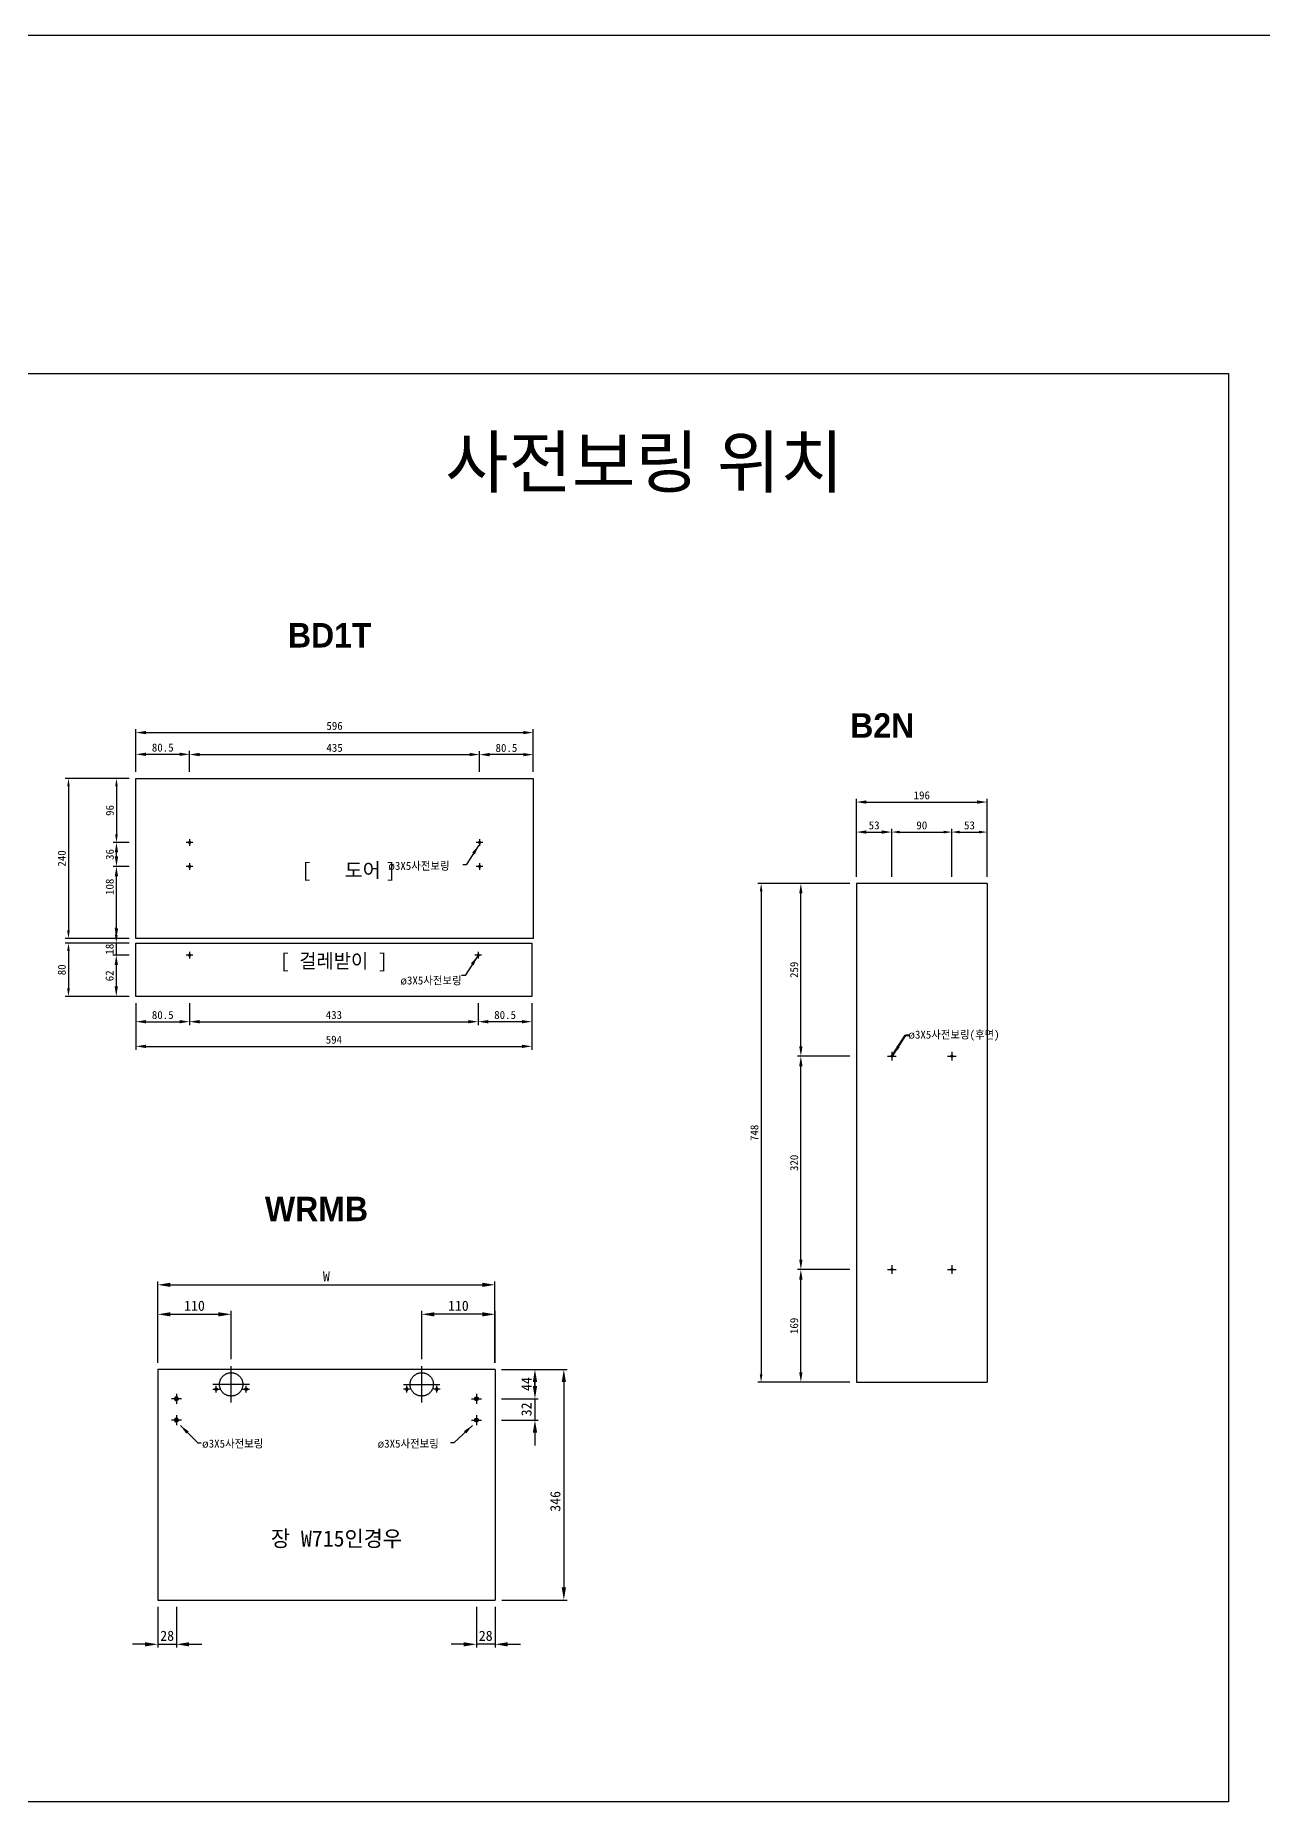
# Model space of a CAD drawing. Header units: millimetres. Extents: x -44117 to 256353, y -2095463 to 65325.
# Drawn here: x 116812 to 118653, y -707986 to -705337 of the extents above; entities that cross this region are included whole.
import ezdxf

# ---------------------------------------------------------------- set-up
doc = ezdxf.new("R2010")
doc.units = ezdxf.units.MM
doc.header["$LTSCALE"] = 10
doc.linetypes.add('CENTER', pattern=[50.8, 31.75, -6.35, 6.35, -6.35])
doc.linetypes.add('HIDDEN', pattern=[9.525, 6.35, -3.175])
doc.layers.add('1', color=2, linetype='Continuous', lineweight=40)
for name, color, linetype in [('CENTER', 4, 'CENTER'), ('DIM', 4, 'Continuous'), ('HIDDEN', 3, 'HIDDEN'), ('TEXT', 3, 'Continuous')]:
    doc.layers.add(name, color=color, linetype=linetype)
doc.dimstyles.new('HS', dxfattribs={"dimscale": 5, "dimtxt": 2.4, "dimasz": 3, "dimexe": 1, "dimexo": 2, "dimgap": 0, "dimtad": 0, "dimdec": 4, "dimzin": 9, "dimdsep": 46, "dimtxsty": 'Standard', "dimcen": 0, "dimclrd": 4, "dimclre": 4, "dimclrt": 3, "dimadec": 0, "dimazin": 0, "dimtfac": 0.083333, "dimtdec": 4, "dimtmove": 0, "dimatfit": 3, "dimfxl": 0, "dimtvp": 0.833333, "dimtolj": 1, "dimarcsym": 0})
doc.dimstyles.get("Standard").update_dxf_attribs({"dimtxt": 0.18, "dimasz": 0.18, "dimexe": 0.18, "dimexo": 0.0625, "dimgap": 0.09, "dimtad": 0, "dimtih": 1, "dimtoh": 1, "dimdec": 4, "dimzin": 0, "dimdsep": 46, "dimtxsty": 'Standard', "dimcen": 0.09, "dimadec": 0, "dimazin": 0, "dimtfac": 1, "dimtdec": 4, "dimtofl": 0, "dimtmove": 0, "dimatfit": 3, "dimfxl": 0, "dimtolj": 1, "dimtzin": 0, "dimarcsym": 0})
doc.dimstyles.new('STANDARD$0', dxfattribs={"dimscale": 0, "dimtxt": 1, "dimasz": 0, "dimexe": 10, "dimexo": 10, "dimgap": 2, "dimtad": 1, "dimtih": 1, "dimtoh": 1, "dimdec": 0, "dimzin": 0, "dimdsep": 46, "dimtxsty": 'Standard', "dimcen": 0.09, "dimclrd": 255, "dimclre": 255, "dimclrt": 255, "dimadec": 0, "dimazin": 0, "dimtfac": 1, "dimtdec": 4, "dimtofl": 0, "dimtmove": 0, "dimatfit": 3, "dimfxl": 0, "dimtolj": 1, "dimtzin": 0, "dimarcsym": 0})
doc.dimstyles.new('지시', dxfattribs={"dimscale": 10, "dimtxt": 1.2, "dimasz": 1.2, "dimexe": 0.5, "dimexo": 1, "dimgap": 0, "dimtad": 0, "dimdec": 4, "dimzin": 9, "dimdsep": 46, "dimtxsty": 'Standard', "dimcen": 1, "dimclrd": 4, "dimclre": 4, "dimclrt": 3, "dimadec": 0, "dimazin": 0, "dimtfac": 0.083333, "dimtdec": 4, "dimtix": 1, "dimtmove": 0, "dimatfit": 3, "dimfxl": 0, "dimtvp": 0.833333, "dimtolj": 1, "dimarcsym": 0})

# ---------------------------------------------------------------- blocks, each defined once
blk = doc.blocks.new('B2')
blk.add_circle((0, 0), 1.5)
at = {"layer": 'CENTER'}
for p, q in [((0, 5), (0, -5)), ((-5, 0), (5, 0))]:
    blk.add_line(p, q, dxfattribs=at)
blk = doc.blocks.new('*D4821')
at = {"layer": 'Defpoints', "color": 0}
for p in [(116963.1, -706716.7), (116933.7, -706778.7), (116963.1, -706778.7)]:
    blk.add_point(p, dxfattribs=at)
at = {"layer": 'DIM', "color": 4, "lineweight": -2}
for p, q in [((116953.1, -706716.7), (116928.7, -706716.7)), ((116933.7, -706731.7), (116933.7, -706763.7)), ((116953.1, -706778.7), (116928.7, -706778.7))]:
    blk.add_line(p, q, dxfattribs=at)
at = {"layer": 'DIM', "color": 4}
for points in [[(116936.2, -706731.7), (116931.2, -706731.7), (116933.7, -706716.7)], [(116931.2, -706763.7), (116936.2, -706763.7), (116933.7, -706778.7)]]:
    blk.add_solid(points, dxfattribs=at)
at = {"layer": 'DIM', "color": 3, "insert": (116923.7, -706747.7), "char_height": 12, "attachment_point": 5, "rotation": 90}
blk.add_mtext('\\A1;62', dxfattribs=at)
blk = doc.blocks.new('*D4822')
at = {"layer": 'Defpoints', "color": 0}
for p in [(117476.6, -706778.7), (117557.1, -706778.7), (117476.6, -706816.5)]:
    blk.add_point(p, dxfattribs=at)
at = {"layer": 'DIM', "color": 4, "lineweight": -2}
for p, q in [((117476.6, -706788.7), (117476.6, -706821.5)), ((117557.1, -706788.7), (117557.1, -706821.5)), ((117542.1, -706816.5), (117491.6, -706816.5))]:
    blk.add_line(p, q, dxfattribs=at)
at = {"layer": 'DIM', "color": 4}
for points in [[(117491.6, -706814), (117491.6, -706819), (117476.6, -706816.5)], [(117542.1, -706819), (117542.1, -706814), (117557.1, -706816.5)]]:
    blk.add_solid(points, dxfattribs=at)
at = {"layer": 'DIM', "color": 3, "insert": (117516.9, -706806.5), "char_height": 12, "attachment_point": 5}
blk.add_mtext('\\A1;80.5', dxfattribs=at)
blk = doc.blocks.new('*D4823')
at = {"layer": 'Defpoints', "color": 0}
for p in [(116963.1, -706778.7), (117043.6, -706778.7), (117043.6, -706816.5)]:
    blk.add_point(p, dxfattribs=at)
at = {"layer": 'DIM', "color": 4, "lineweight": -2}
for p, q in [((116963.1, -706788.7), (116963.1, -706821.5)), ((117043.6, -706788.7), (117043.6, -706821.5)), ((116978.1, -706816.5), (117028.6, -706816.5))]:
    blk.add_line(p, q, dxfattribs=at)
at = {"layer": 'DIM', "color": 4}
for points in [[(116978.1, -706814), (116978.1, -706819), (116963.1, -706816.5)], [(117028.6, -706819), (117028.6, -706814), (117043.6, -706816.5)]]:
    blk.add_solid(points, dxfattribs=at)
at = {"layer": 'DIM', "color": 3, "insert": (117003.4, -706806.5), "char_height": 12, "attachment_point": 5}
blk.add_mtext('\\A1;80.5', dxfattribs=at)
blk = doc.blocks.new('*D4824')
at = {"layer": 'Defpoints', "color": 0}
for p in [(117043.6, -706778.7), (117476.6, -706778.7), (117476.6, -706816.5)]:
    blk.add_point(p, dxfattribs=at)
at = {"layer": 'DIM', "color": 4, "lineweight": -2}
for p, q in [((117043.6, -706788.7), (117043.6, -706821.5)), ((117476.6, -706788.7), (117476.6, -706821.5)), ((117058.6, -706816.5), (117461.6, -706816.5))]:
    blk.add_line(p, q, dxfattribs=at)
at = {"layer": 'DIM', "color": 4}
for points in [[(117058.6, -706814), (117058.6, -706819), (117043.6, -706816.5)], [(117461.6, -706819), (117461.6, -706814), (117476.6, -706816.5)]]:
    blk.add_solid(points, dxfattribs=at)
at = {"layer": 'DIM', "color": 3, "insert": (117260.1, -706806.5), "char_height": 12, "attachment_point": 5}
blk.add_mtext('\\A1;433', dxfattribs=at)
blk = doc.blocks.new('*D4825')
at = {"layer": 'Defpoints', "color": 0}
for p in [(116933.9, -706583.7), (116963.1, -706583.7), (116963.1, -706691.7)]:
    blk.add_point(p, dxfattribs=at)
at = {"layer": 'DIM', "color": 4, "lineweight": -2}
for p, q in [((116953.1, -706583.7), (116928.9, -706583.7)), ((116933.9, -706676.7), (116933.9, -706598.7)), ((116953.1, -706691.7), (116928.9, -706691.7))]:
    blk.add_line(p, q, dxfattribs=at)
at = {"layer": 'DIM', "color": 4}
for points in [[(116936.4, -706598.7), (116931.4, -706598.7), (116933.9, -706583.7)], [(116931.4, -706676.7), (116936.4, -706676.7), (116933.9, -706691.7)]]:
    blk.add_solid(points, dxfattribs=at)
at = {"layer": 'DIM', "color": 3, "insert": (116923.9, -706614.2), "char_height": 12, "attachment_point": 5, "rotation": 90}
blk.add_mtext('\\A1;108', dxfattribs=at)
blk = doc.blocks.new('*D4826')
at = {"layer": 'Defpoints', "color": 0}
for p in [(116963.1, -706778.7), (117557.1, -706778.7), (117557.1, -706853.5)]:
    blk.add_point(p, dxfattribs=at)
at = {"layer": 'DIM', "color": 4, "lineweight": -2}
for p, q in [((116963.1, -706788.7), (116963.1, -706858.5)), ((117557.1, -706788.7), (117557.1, -706858.5)), ((116978.1, -706853.5), (117542.1, -706853.5))]:
    blk.add_line(p, q, dxfattribs=at)
at = {"layer": 'DIM', "color": 4}
for points in [[(116978.1, -706851), (116978.1, -706856), (116963.1, -706853.5)], [(117542.1, -706856), (117542.1, -706851), (117557.1, -706853.5)]]:
    blk.add_solid(points, dxfattribs=at)
at = {"layer": 'DIM', "color": 3, "insert": (117260.1, -706843.5), "char_height": 12, "attachment_point": 5}
blk.add_mtext('\\A1;594', dxfattribs=at)
blk = doc.blocks.new('*D4827')
at = {"layer": 'Defpoints', "color": 0}
for p in [(117043.6, -706415.5), (116963.1, -706451.7), (117043.6, -706451.7)]:
    blk.add_point(p, dxfattribs=at)
at = {"layer": 'DIM', "color": 4, "lineweight": -2}
for p, q in [((116963.1, -706441.7), (116963.1, -706410.5)), ((116978.1, -706415.5), (117028.6, -706415.5)), ((117043.6, -706441.7), (117043.6, -706410.5))]:
    blk.add_line(p, q, dxfattribs=at)
at = {"layer": 'DIM', "color": 4}
for points in [[(116978.1, -706413), (116978.1, -706418), (116963.1, -706415.5)], [(117028.6, -706418), (117028.6, -706413), (117043.6, -706415.5)]]:
    blk.add_solid(points, dxfattribs=at)
at = {"layer": 'DIM', "color": 3, "insert": (117003.4, -706405.5), "char_height": 12, "attachment_point": 5}
blk.add_mtext('\\A1;80.5', dxfattribs=at)
blk = doc.blocks.new('*D4828')
at = {"layer": 'Defpoints', "color": 0}
for p in [(117478.6, -706416), (117478.6, -706451.7), (117559.1, -706451.7)]:
    blk.add_point(p, dxfattribs=at)
at = {"layer": 'DIM', "color": 4, "lineweight": -2}
for p, q in [((117478.6, -706441.7), (117478.6, -706411)), ((117544.1, -706416), (117493.6, -706416)), ((117559.1, -706441.7), (117559.1, -706411))]:
    blk.add_line(p, q, dxfattribs=at)
at = {"layer": 'DIM', "color": 4}
for points in [[(117493.6, -706413.5), (117493.6, -706418.5), (117478.6, -706416)], [(117544.1, -706418.5), (117544.1, -706413.5), (117559.1, -706416)]]:
    blk.add_solid(points, dxfattribs=at)
at = {"layer": 'DIM', "color": 3, "insert": (117518.9, -706406), "char_height": 12, "attachment_point": 5}
blk.add_mtext('\\A1;80.5', dxfattribs=at)
blk = doc.blocks.new('*D4829')
at = {"layer": 'Defpoints', "color": 0}
for p in [(117478.6, -706415.8), (117043.6, -706451.7), (117478.6, -706451.7)]:
    blk.add_point(p, dxfattribs=at)
at = {"layer": 'DIM', "color": 4, "lineweight": -2}
for p, q in [((117043.6, -706441.7), (117043.6, -706410.8)), ((117058.6, -706415.8), (117463.6, -706415.8)), ((117478.6, -706441.7), (117478.6, -706410.8))]:
    blk.add_line(p, q, dxfattribs=at)
at = {"layer": 'DIM', "color": 4}
for points in [[(117058.6, -706413.3), (117058.6, -706418.3), (117043.6, -706415.8)], [(117463.6, -706418.3), (117463.6, -706413.3), (117478.6, -706415.8)]]:
    blk.add_solid(points, dxfattribs=at)
at = {"layer": 'DIM', "color": 3, "insert": (117261.1, -706405.8), "char_height": 12, "attachment_point": 5}
blk.add_mtext('\\A1;435', dxfattribs=at)
blk = doc.blocks.new('*D4830')
at = {"layer": 'Defpoints', "color": 0}
for p in [(117559.1, -706382.9), (116963.1, -706451.7), (117559.1, -706451.7)]:
    blk.add_point(p, dxfattribs=at)
at = {"layer": 'DIM', "color": 4, "lineweight": -2}
for p, q in [((116963.1, -706441.7), (116963.1, -706377.9)), ((116978.1, -706382.9), (117544.1, -706382.9)), ((117559.1, -706441.7), (117559.1, -706377.9))]:
    blk.add_line(p, q, dxfattribs=at)
at = {"layer": 'DIM', "color": 4}
for points in [[(116978.1, -706380.4), (116978.1, -706385.4), (116963.1, -706382.9)], [(117544.1, -706385.4), (117544.1, -706380.4), (117559.1, -706382.9)]]:
    blk.add_solid(points, dxfattribs=at)
at = {"layer": 'DIM', "color": 3, "insert": (117261.1, -706372.9), "char_height": 12, "attachment_point": 5}
blk.add_mtext('\\A1;596', dxfattribs=at)
blk = doc.blocks.new('*D4831')
at = {"layer": 'Defpoints', "color": 0}
for p in [(116934, -706547.7), (116963.1, -706547.7), (116963.1, -706583.7)]:
    blk.add_point(p, dxfattribs=at)
at = {"layer": 'DIM', "color": 4, "lineweight": -2}
for p, q in [((116953.1, -706547.7), (116929, -706547.7)), ((116934, -706568.7), (116934, -706562.7)), ((116953.1, -706583.7), (116929, -706583.7))]:
    blk.add_line(p, q, dxfattribs=at)
at = {"layer": 'DIM', "color": 4}
for points in [[(116936.5, -706562.7), (116931.5, -706562.7), (116934, -706547.7)], [(116931.5, -706568.7), (116936.5, -706568.7), (116934, -706583.7)]]:
    blk.add_solid(points, dxfattribs=at)
at = {"layer": 'DIM', "color": 3, "insert": (116924, -706565.7), "char_height": 12, "attachment_point": 5, "rotation": 90}
blk.add_mtext('\\A1;36', dxfattribs=at)
blk = doc.blocks.new('*D4832')
at = {"layer": 'Defpoints', "color": 0}
for p in [(116963.1, -706451.7), (116934, -706547.7), (116963.1, -706547.7)]:
    blk.add_point(p, dxfattribs=at)
at = {"layer": 'DIM', "color": 4, "lineweight": -2}
for p, q in [((116953.1, -706451.7), (116929, -706451.7)), ((116934, -706463.7), (116934, -706535.7)), ((116953.1, -706547.7), (116929, -706547.7))]:
    blk.add_line(p, q, dxfattribs=at)
at = {"layer": 'DIM', "color": 4}
for points in [[(116936, -706463.7), (116932, -706463.7), (116934, -706451.7)], [(116932, -706535.7), (116936, -706535.7), (116934, -706547.7)]]:
    blk.add_solid(points, dxfattribs=at)
at = {"layer": 'DIM', "color": 3, "insert": (116924, -706499.7), "char_height": 12, "attachment_point": 5, "rotation": 90}
blk.add_mtext('\\A1;96', dxfattribs=at)
blk = doc.blocks.new('*D4833')
at = {"layer": 'Defpoints', "color": 0}
for p in [(116963.1, -706451.7), (116862, -706691.7), (116963.1, -706691.7)]:
    blk.add_point(p, dxfattribs=at)
at = {"layer": 'DIM', "color": 4, "lineweight": -2}
for p, q in [((116953.1, -706451.7), (116857, -706451.7)), ((116862, -706463.7), (116862, -706679.7)), ((116953.1, -706691.7), (116857, -706691.7))]:
    blk.add_line(p, q, dxfattribs=at)
at = {"layer": 'DIM', "color": 4}
for points in [[(116864, -706463.7), (116860, -706463.7), (116862, -706451.7)], [(116860, -706679.7), (116864, -706679.7), (116862, -706691.7)]]:
    blk.add_solid(points, dxfattribs=at)
at = {"layer": 'DIM', "color": 3, "insert": (116852, -706571.7), "char_height": 12, "attachment_point": 5, "rotation": 90}
blk.add_mtext('\\A1;240', dxfattribs=at)
blk = doc.blocks.new('*D4834')
at = {"layer": 'Defpoints', "color": 0}
for p in [(116963.1, -706698.7), (116862, -706778.7), (116963.1, -706778.7)]:
    blk.add_point(p, dxfattribs=at)
at = {"layer": 'DIM', "color": 4, "lineweight": -2}
for p, q in [((116953.1, -706698.7), (116857, -706698.7)), ((116862, -706710.7), (116862, -706766.7)), ((116953.1, -706778.7), (116857, -706778.7))]:
    blk.add_line(p, q, dxfattribs=at)
at = {"layer": 'DIM', "color": 4}
for points in [[(116864, -706710.7), (116860, -706710.7), (116862, -706698.7)], [(116860, -706766.7), (116864, -706766.7), (116862, -706778.7)]]:
    blk.add_solid(points, dxfattribs=at)
at = {"layer": 'DIM', "color": 3, "insert": (116852, -706738.7), "char_height": 12, "attachment_point": 5, "rotation": 90}
blk.add_mtext('\\A1;80', dxfattribs=at)
blk = doc.blocks.new('*D4835')
at = {"color": 4, "lineweight": -2}
for p, q in [((116933.7, -706686.7), (116933.7, -706674.7)), ((116953.1, -706698.7), (116928.7, -706698.7)), ((116933.7, -706698.7), (116933.7, -706716.7)), ((116953.1, -706716.7), (116928.7, -706716.7)), ((116933.7, -706728.7), (116933.7, -706740.7))]:
    blk.add_line(p, q, dxfattribs=at)
at = {"color": 4}
for points in [[(116931.7, -706686.7), (116935.7, -706686.7), (116933.7, -706698.7)], [(116935.7, -706728.7), (116931.7, -706728.7), (116933.7, -706716.7)]]:
    blk.add_solid(points, dxfattribs=at)
at = {"layer": 'Defpoints', "color": 0}
for p in [(116963.1, -706698.7), (116933.7, -706716.7), (116963.1, -706716.7)]:
    blk.add_point(p, dxfattribs=at)
at = {"color": 3, "insert": (116923.7, -706707.7), "char_height": 12, "attachment_point": 5, "rotation": 90}
blk.add_mtext('\\A1;18', dxfattribs=at)
blk = doc.blocks.new('*D4837')
at = {"color": 4, "lineweight": -2}
for p, q in [((118033.9, -707188.2), (117955.5, -707188.2)), ((117960.5, -707342.2), (117960.5, -707203.2)), ((118033.9, -707357.2), (117955.5, -707357.2))]:
    blk.add_line(p, q, dxfattribs=at)
at = {"color": 4}
for points in [[(117963, -707203.2), (117958, -707203.2), (117960.5, -707188.2)], [(117958, -707342.2), (117963, -707342.2), (117960.5, -707357.2)]]:
    blk.add_solid(points, dxfattribs=at)
at = {"layer": 'Defpoints', "color": 0}
for p in [(117960.5, -707188.2), (118043.9, -707188.2), (118043.9, -707357.2)]:
    blk.add_point(p, dxfattribs=at)
at = {"color": 3, "insert": (117950.5, -707272.7), "char_height": 12, "attachment_point": 5, "rotation": 90}
blk.add_mtext('\\A1;169', dxfattribs=at)
blk = doc.blocks.new('*D4838')
at = {"color": 4, "lineweight": -2}
for p, q in [((118033.9, -706868.2), (117955.5, -706868.2)), ((117960.5, -707173.2), (117960.5, -706883.2)), ((118033.9, -707188.2), (117955.5, -707188.2))]:
    blk.add_line(p, q, dxfattribs=at)
at = {"color": 4}
for points in [[(117963, -706883.2), (117958, -706883.2), (117960.5, -706868.2)], [(117958, -707173.2), (117963, -707173.2), (117960.5, -707188.2)]]:
    blk.add_solid(points, dxfattribs=at)
at = {"layer": 'Defpoints', "color": 0}
for p in [(117960.5, -706868.2), (118043.9, -706868.2), (118043.9, -707188.2)]:
    blk.add_point(p, dxfattribs=at)
at = {"color": 3, "insert": (117950.5, -707028.2), "char_height": 12, "attachment_point": 5, "rotation": 90}
blk.add_mtext('\\A1;320', dxfattribs=at)
blk = doc.blocks.new('*D4839')
at = {"color": 4, "lineweight": -2}
for p, q in [((118043.9, -706599.2), (118043.9, -706482.1)), ((118058.9, -706487.1), (118224.9, -706487.1)), ((118239.9, -706599.2), (118239.9, -706482.1))]:
    blk.add_line(p, q, dxfattribs=at)
at = {"color": 4}
for points in [[(118058.9, -706484.6), (118058.9, -706489.6), (118043.9, -706487.1)], [(118224.9, -706489.6), (118224.9, -706484.6), (118239.9, -706487.1)]]:
    blk.add_solid(points, dxfattribs=at)
at = {"layer": 'Defpoints', "color": 0}
for p in [(118239.9, -706487.1), (118043.9, -706609.2), (118239.9, -706609.2)]:
    blk.add_point(p, dxfattribs=at)
at = {"color": 3, "insert": (118141.9, -706477.1), "char_height": 12, "attachment_point": 5}
blk.add_mtext('\\A1;196', dxfattribs=at)
blk = doc.blocks.new('*D4840')
at = {"color": 4, "lineweight": -2}
for p, q in [((118033.9, -706609.2), (117955.5, -706609.2)), ((117960.5, -706853.2), (117960.5, -706624.2)), ((118033.9, -706868.2), (117955.5, -706868.2))]:
    blk.add_line(p, q, dxfattribs=at)
at = {"color": 4}
for points in [[(117963, -706624.2), (117958, -706624.2), (117960.5, -706609.2)], [(117958, -706853.2), (117963, -706853.2), (117960.5, -706868.2)]]:
    blk.add_solid(points, dxfattribs=at)
at = {"layer": 'Defpoints', "color": 0}
for p in [(117960.5, -706609.2), (118043.9, -706609.2), (118043.9, -706868.2)]:
    blk.add_point(p, dxfattribs=at)
at = {"color": 3, "insert": (117950.5, -706738.7), "char_height": 12, "attachment_point": 5, "rotation": 90}
blk.add_mtext('\\A1;259', dxfattribs=at)
blk = doc.blocks.new('*D4841')
at = {"color": 4, "lineweight": -2}
for p, q in [((118033.9, -706609.2), (117895.9, -706609.2)), ((117900.9, -706621.2), (117900.9, -707345.2)), ((118033.9, -707357.2), (117895.9, -707357.2))]:
    blk.add_line(p, q, dxfattribs=at)
at = {"color": 4}
for points in [[(117902.9, -706621.2), (117898.9, -706621.2), (117900.9, -706609.2)], [(117898.9, -707345.2), (117902.9, -707345.2), (117900.9, -707357.2)]]:
    blk.add_solid(points, dxfattribs=at)
at = {"layer": 'Defpoints', "color": 0}
for p in [(118043.9, -706609.2), (117900.9, -707357.2), (118043.9, -707357.2)]:
    blk.add_point(p, dxfattribs=at)
at = {"color": 3, "insert": (117890.9, -706983.2), "char_height": 12, "attachment_point": 5, "rotation": 90}
blk.add_mtext('\\A1;748', dxfattribs=at)
blk = doc.blocks.new('*D4842')
at = {"color": 4, "lineweight": -2}
for p, q in [((118043.9, -706599.2), (118043.9, -706527.1)), ((118096.9, -706599.2), (118096.9, -706527.1)), ((118058.9, -706532.1), (118081.9, -706532.1))]:
    blk.add_line(p, q, dxfattribs=at)
at = {"color": 4}
for points in [[(118058.9, -706529.6), (118058.9, -706534.6), (118043.9, -706532.1)], [(118081.9, -706534.6), (118081.9, -706529.6), (118096.9, -706532.1)]]:
    blk.add_solid(points, dxfattribs=at)
at = {"layer": 'Defpoints', "color": 0}
for p in [(118096.9, -706532.1), (118043.9, -706609.2), (118096.9, -706609.2)]:
    blk.add_point(p, dxfattribs=at)
at = {"color": 3, "insert": (118070.4, -706522.1), "char_height": 12, "attachment_point": 5}
blk.add_mtext('\\A1;53', dxfattribs=at)
blk = doc.blocks.new('*D4843')
at = {"color": 4, "lineweight": -2}
for p, q in [((118096.9, -706599.2), (118096.9, -706527.1)), ((118186.9, -706599.2), (118186.9, -706527.1)), ((118108.9, -706532.1), (118174.9, -706532.1))]:
    blk.add_line(p, q, dxfattribs=at)
at = {"color": 4}
for points in [[(118108.9, -706530.1), (118108.9, -706534.1), (118096.9, -706532.1)], [(118174.9, -706534.1), (118174.9, -706530.1), (118186.9, -706532.1)]]:
    blk.add_solid(points, dxfattribs=at)
at = {"layer": 'Defpoints', "color": 0}
for p in [(118186.9, -706532.1), (118096.9, -706609.2), (118186.9, -706609.2)]:
    blk.add_point(p, dxfattribs=at)
at = {"color": 3, "insert": (118141.9, -706522.1), "char_height": 12, "attachment_point": 5}
blk.add_mtext('\\A1;90', dxfattribs=at)
blk = doc.blocks.new('C-02')
blk.add_circle((0, 0), 1.5)
at = {"layer": 'CENTER'}
for p, q in [((0, 6.5), (0, -6.5)), ((-6.5, 0), (6.5, 0))]:
    blk.add_line(p, q, dxfattribs=at)
blk = doc.blocks.new('*D4844')
at = {"color": 4, "lineweight": -2}
for p, q in [((118186.9, -706599.2), (118186.9, -706527.1)), ((118239.9, -706599.2), (118239.9, -706527.1)), ((118198.9, -706532.1), (118227.9, -706532.1))]:
    blk.add_line(p, q, dxfattribs=at)
at = {"color": 4}
for points in [[(118198.9, -706530.1), (118198.9, -706534.1), (118186.9, -706532.1)], [(118227.9, -706534.1), (118227.9, -706530.1), (118239.9, -706532.1)]]:
    blk.add_solid(points, dxfattribs=at)
at = {"layer": 'Defpoints', "color": 0}
for p in [(118239.9, -706532.1), (118186.9, -706609.2), (118239.9, -706609.2)]:
    blk.add_point(p, dxfattribs=at)
at = {"color": 3, "insert": (118213.4, -706522.1), "char_height": 12, "attachment_point": 5}
blk.add_mtext('\\A1;53', dxfattribs=at)
blk = doc.blocks.new('C-2')
blk.add_circle((0, 0), 1.5)
at = {"layer": 'CENTER'}
for p, q in [((0, 5), (0, -5)), ((-5, 0), (5, 0))]:
    blk.add_line(p, q, dxfattribs=at)
blk = doc.blocks.new('*D4847')
at = {"color": 4, "lineweight": -2}
for p, q in [((117391.8, -707322.6), (117391.8, -707250.3)), ((117482.8, -707255.3), (117410.8, -707255.3)), ((117501.8, -707327.9), (117501.8, -707250.3))]:
    blk.add_line(p, q, dxfattribs=at)
at = {"color": 4}
for points in [[(117410.8, -707252.2), (117410.8, -707258.5), (117391.8, -707255.3)], [(117482.8, -707258.5), (117482.8, -707252.2), (117501.8, -707255.3)]]:
    blk.add_solid(points, dxfattribs=at)
at = {"layer": 'Defpoints', "color": 0}
for p in [(117391.8, -707255.3), (117391.8, -707332.6), (117501.8, -707337.9)]:
    blk.add_point(p, dxfattribs=at)
at = {"color": 3, "insert": (117446.8, -707242.6), "char_height": 15.25, "attachment_point": 5}
blk.add_mtext('\\A1;110', dxfattribs=at)
blk = doc.blocks.new('*D4848')
at = {"color": 4, "lineweight": -2}
for p, q in [((117511.8, -707337.9), (117610, -707337.9)), ((117605, -707356.9), (117605, -707664.9)), ((117511.8, -707683.9), (117610, -707683.9))]:
    blk.add_line(p, q, dxfattribs=at)
at = {"color": 4}
for points in [[(117608.2, -707356.9), (117601.8, -707356.9), (117605, -707337.9)], [(117601.8, -707664.9), (117608.2, -707664.9), (117605, -707683.9)]]:
    blk.add_solid(points, dxfattribs=at)
at = {"layer": 'Defpoints', "color": 0}
for p in [(117501.8, -707337.9), (117501.8, -707683.9), (117605, -707683.9)]:
    blk.add_point(p, dxfattribs=at)
at = {"color": 3, "insert": (117592.3, -707535.9), "char_height": 15.25, "attachment_point": 5, "rotation": 90}
blk.add_mtext('\\A1;346', dxfattribs=at)
blk = doc.blocks.new('*D4849')
at = {"color": 4, "lineweight": -2}
for p, q in [((117511.5, -707337.9), (117566.7, -707337.9)), ((117561.7, -707356.9), (117561.7, -707362.9)), ((117511.5, -707381.9), (117566.7, -707381.9))]:
    blk.add_line(p, q, dxfattribs=at)
at = {"color": 4}
for points in [[(117564.9, -707356.9), (117558.5, -707356.9), (117561.7, -707337.9)], [(117558.5, -707362.9), (117564.9, -707362.9), (117561.7, -707381.9)]]:
    blk.add_solid(points, dxfattribs=at)
at = {"layer": 'Defpoints', "color": 0}
for p in [(117501.5, -707337.9), (117501.5, -707381.9), (117561.7, -707381.9)]:
    blk.add_point(p, dxfattribs=at)
at = {"color": 3, "insert": (117549, -707359.9), "char_height": 15.25, "attachment_point": 5, "rotation": 90}
blk.add_mtext('\\A1;44', dxfattribs=at)
blk = doc.blocks.new('*D4850')
at = {"color": 4, "lineweight": -2}
for p, q in [((117561.7, -707362.9), (117561.7, -707343.9)), ((117511.5, -707381.9), (117566.7, -707381.9)), ((117561.7, -707381.9), (117561.7, -707413.9)), ((117511.5, -707413.9), (117566.7, -707413.9)), ((117561.7, -707432.9), (117561.7, -707451.9))]:
    blk.add_line(p, q, dxfattribs=at)
at = {"color": 4}
for points in [[(117558.5, -707362.9), (117564.9, -707362.9), (117561.7, -707381.9)], [(117564.9, -707432.9), (117558.5, -707432.9), (117561.7, -707413.9)]]:
    blk.add_solid(points, dxfattribs=at)
at = {"layer": 'Defpoints', "color": 0}
for p in [(117501.5, -707381.9), (117501.5, -707413.9), (117561.7, -707413.9)]:
    blk.add_point(p, dxfattribs=at)
at = {"color": 3, "insert": (117549, -707397.9), "char_height": 15.25, "attachment_point": 5, "rotation": 90}
blk.add_mtext('\\A1;32', dxfattribs=at)
blk = doc.blocks.new('F2')
blk.add_circle((0, 0), 2.5)
at = {"layer": 'CENTER'}
for p, q in [((0, 7.5), (0, -7.5)), ((-7.5, 0), (7.5, 0))]:
    blk.add_line(p, q, dxfattribs=at)
blk = doc.blocks.new('*D4851')
at = {"color": 4, "lineweight": -2}
for p, q in [((117473.8, -707693.9), (117473.8, -707755.2)), ((117501.8, -707693.9), (117501.8, -707755.2)), ((117454.8, -707750.2), (117435.8, -707750.2)), ((117501.8, -707750.2), (117473.8, -707750.2)), ((117520.8, -707750.2), (117539.8, -707750.2))]:
    blk.add_line(p, q, dxfattribs=at)
at = {"color": 4}
for points in [[(117454.8, -707753.4), (117454.8, -707747.1), (117473.8, -707750.2)], [(117520.8, -707747.1), (117520.8, -707753.4), (117501.8, -707750.2)]]:
    blk.add_solid(points, dxfattribs=at)
at = {"layer": 'Defpoints', "color": 0}
for p in [(117473.8, -707683.9), (117501.8, -707683.9), (117473.8, -707750.2)]:
    blk.add_point(p, dxfattribs=at)
at = {"color": 3, "insert": (117487.8, -707737.5), "char_height": 15.25, "attachment_point": 5}
blk.add_mtext('\\A1;28', dxfattribs=at)
blk = doc.blocks.new('*D4852')
at = {"color": 4, "lineweight": -2}
for p, q in [((116996, -707327.9), (116996, -707250.3)), ((117015, -707255.3), (117087, -707255.3)), ((117106, -707322.6), (117106, -707250.3))]:
    blk.add_line(p, q, dxfattribs=at)
at = {"color": 4}
for points in [[(117015, -707252.2), (117015, -707258.5), (116996, -707255.3)], [(117087, -707258.5), (117087, -707252.2), (117106, -707255.3)]]:
    blk.add_solid(points, dxfattribs=at)
at = {"layer": 'Defpoints', "color": 0}
for p in [(117106, -707255.3), (116996, -707337.9), (117106, -707332.6)]:
    blk.add_point(p, dxfattribs=at)
at = {"color": 3, "insert": (117051, -707242.6), "char_height": 15.25, "attachment_point": 5}
blk.add_mtext('\\A1;110', dxfattribs=at)
blk = doc.blocks.new('*D4853')
at = {"color": 4, "lineweight": -2}
for p, q in [((116996, -707693.9), (116996, -707755.2)), ((117024, -707693.9), (117024, -707755.2)), ((116977, -707750.2), (116958, -707750.2)), ((116996, -707750.2), (117024, -707750.2)), ((117043, -707750.2), (117062, -707750.2))]:
    blk.add_line(p, q, dxfattribs=at)
at = {"color": 4}
for points in [[(116977, -707753.4), (116977, -707747.1), (116996, -707750.2)], [(117043, -707747.1), (117043, -707753.4), (117024, -707750.2)]]:
    blk.add_solid(points, dxfattribs=at)
at = {"layer": 'Defpoints', "color": 0}
for p in [(116996, -707683.9), (117024, -707683.9), (117024, -707750.2)]:
    blk.add_point(p, dxfattribs=at)
at = {"color": 3, "insert": (117010, -707737.5), "char_height": 15.25, "attachment_point": 5}
blk.add_mtext('\\A1;28', dxfattribs=at)
blk = doc.blocks.new('*D4854')
at = {"color": 4, "lineweight": -2}
for p, q in [((116996, -707327.9), (116996, -707206.1)), ((117015, -707211.1), (117482.5, -707211.1)), ((117501.5, -707327.9), (117501.5, -707206.1))]:
    blk.add_line(p, q, dxfattribs=at)
at = {"color": 4}
for points in [[(117015, -707207.9), (117015, -707214.3), (116996, -707211.1)], [(117482.5, -707214.3), (117482.5, -707207.9), (117501.5, -707211.1)]]:
    blk.add_solid(points, dxfattribs=at)
at = {"layer": 'Defpoints', "color": 0}
for p in [(117501.5, -707211.1), (116996, -707337.9), (117501.5, -707337.9)]:
    blk.add_point(p, dxfattribs=at)
at = {"color": 3, "insert": (117248.8, -707198.4), "char_height": 15.25, "attachment_point": 5}
blk.add_mtext('\\A1;W', dxfattribs=at)
blk = doc.blocks.new('Y1')
at = {"layer": 'DIM', "color": 4}
blk.add_leader([(0, 0), (19, 29.5), (24.1, 29.5)], dimstyle='Standard', override={"dimscale": 5, "dimtxt": 2.4, "dimasz": 3, "dimexe": 2, "dimexo": 3, "dimgap": 0, "dimtih": 0, "dimtoh": 0, "dimzin": 9, "dimcen": 1, "dimclrd": 4, "dimclre": 4, "dimclrt": 3, "dimtfac": 0.083333, "dimtofl": 1, "dimtvp": 0.833333, "dimtzin": 8}, dxfattribs=at)

msp = doc.modelspace()

# ---------------------------------------------------------------- linework, layer by layer
at = {"color": 1}
msp.add_line((104015.69829, -705337.25096), (196284.84516, -705337.25096), dxfattribs=at)
msp.add_line((104015.69829, -705337.25096), (196284.84516, -705337.25096), dxfattribs=at)
at = {"color": 2}
for p, q in [((118043.86868, -706609.1812), (118043.86868, -707357.1812)), ((118239.86868, -706609.1812), (118043.86868, -706609.1812)), ((118239.86868, -706609.1812), (118239.86868, -707357.1812)), ((118043.86868, -707357.1812), (118239.86868, -707357.1812))]:
    msp.add_line(p, q, dxfattribs=at)
for p, q in [((117501.83607, -707337.91714), (116995.9997, -707337.91714)), ((116995.9997, -707337.91714), (116995.9997, -707683.91714)), ((117501.83607, -707337.91714), (117501.83607, -707683.91714)), ((116995.9997, -707683.91714), (117501.83607, -707683.91714))]:
    msp.add_line(p, q)
msp.add_lwpolyline([(115255.36884, -705844.30205), (118602.09826, -705844.30205), (118602.09826, -707986.20888), (115255.36884, -707986.20888)], close=True)
for points in [[(116963.14671, -706451.69447), (117559.14671, -706451.69447), (117559.14671, -706691.69447), (116963.14671, -706691.69447)], [(116963.14671, -706698.69451), (117557.14671, -706698.69451), (117557.14671, -706778.69451), (116963.14671, -706778.69451)]]:
    msp.add_lwpolyline(points, close=True, dxfattribs=at)
at = {"color": 3, "linetype": 'HIDDEN', "ltscale": 4}
for centre in [(117105.9997, -707360.41714), (117391.83608, -707360.41714)]:
    msp.add_circle(centre, 17.5, dxfattribs=at)
at = {"layer": 'CENTER'}
for p, q in [((117105.9997, -707387.68978), (117105.9997, -707333.14449)), ((117391.83608, -707387.68978), (117391.83608, -707333.14449)), ((117133.27235, -707360.41714), (117078.72705, -707360.41714)), ((117364.56343, -707360.41714), (117419.10872, -707360.41714))]:
    msp.add_line(p, q, dxfattribs=at)

# ---------------------------------------------------------------- block references
at = {"rotation": 180}
for p in [(117477.59347, -706551.76254), (117475.77821, -706717.9175)]:
    msp.add_blockref('Y1', p, dxfattribs=at)
for p in [(118096.86868, -706868.1812), (118186.86868, -706868.1812), (118096.86868, -707188.1812), (118186.86868, -707188.1812)]:
    msp.add_blockref('C-02', p)
at = {"layer": '1'}
for name, p in [('Y1', (118098.6167, -706866.39391)), ('F2', (117473.83607, -707381.91713)), ('F2', (117473.83607, -707413.91713))]:
    msp.add_blockref(name, p, dxfattribs=at)
at = {"layer": '1', "xscale": -1}
for p in [(117023.9997, -707381.91713), (117023.9997, -707413.91713)]:
    msp.add_blockref('F2', p, dxfattribs=at)
at = {"layer": '1', "rotation": 90.00000000000001}
for p in [(117083.4997, -707367.41714), (117128.4997, -707367.41714)]:
    msp.add_blockref('C-2', p, dxfattribs=at)
at = {"layer": '1', "xscale": -1, "rotation": 270}
for p in [(117369.33608, -707367.41714), (117414.33608, -707367.41714)]:
    msp.add_blockref('C-2', p, dxfattribs=at)
at = {"layer": 'HIDDEN', "xscale": -1}
for p in [(117043.64671, -706547.69451), (117478.64671, -706547.69451), (117043.64671, -706583.69451), (117478.64671, -706583.69451), (117043.64671, -706716.69451), (117476.64671, -706716.69451)]:
    msp.add_blockref('B2', p, dxfattribs=at)

# ---------------------------------------------------------------- texts
at = {"attachment_point": 1}
for s, width, gutter_width, heights, insert, char_height in [('{\\f굴림|b1|i0|c129|p50;사전보링 위치}', 22884.5754846, 294.31592, [-84.29048], (117427.27237, -705939.21063), 75.6812357), ('{\\f굴림|b1|i0|c129|p50;BD1T}', 11097.3917356, 142.72229, [-37.71946], (117191.14198, -706218.62054), 36.7000174), ('{\\f굴림|b1|i0|c129|p50;B2N}', 11097.3917356, 142.72229, [-38.10782], (118034.53142, -706353.91536), 36.7000174), ('{\\f굴림|b1|i0|c129|p50;WRMB}', 11097.3917356, 142.72229, [-37.81655], (117156.70803, -707078.99889), 36.7000174)]:
    msp.add_mtext_dynamic_manual_height_columns(s, width=width, gutter_width=gutter_width, heights=heights, dxfattribs=dict(at, insert=insert, char_height=char_height))
at = {"layer": 'TEXT'}
for s, height, p in [('ø3X5사전보링', 12, (117341.72743, -706588.79535)), ('ø3X5사전보링', 12, (117359.81228, -706760.66849)), ('ø3X5사전보링(후면)', 12, (118121.7346, -706841.87088)), ('ø3X5사전보링', 12, (117062.41344, -707455.24457)), ('ø3X5사전보링', 12, (117325.63006, -707455.24457)), ('장 W715인경우', 24, (117165.73233, -707603.5837))]:
    msp.add_text(s, height=height, dxfattribs=at).set_placement(p)
at = {"layer": 'TEXT', "char_height": 21.6, "width": 718.0639961, "attachment_point": 1}
for s, insert in [('\\pi-18.349848,l39.949848,t1.84953;[^I{\\f굴림|b0|i0|c129|p50;도어 }] ', (117189.77282, -706578.50628)), ('[ 걸레받이 ]', (117178.77282, -706714.50628))]:
    msp.add_mtext(s, dxfattribs=dict(at, insert=insert))

# ---------------------------------------------------------------- dimensions: what is measured, and where the dimension line sits
for base, p2, picture, middle in [((118239.86868, -706487.08446), (118239.86868, -706609.1812), '*D4839', (118141.86868, -706477.08446)), ((118096.86868, -706532.0605), (118096.86868, -706609.1812), '*D4842', (118070.36868, -706522.0605))]:
    dim = msp.add_linear_dim(base=base, p1=(118043.86868, -706609.1812), p2=p2, dimstyle='HS')
    dim.commit()
    dim.dimension.update_dxf_attribs({"geometry": picture, "text_midpoint": middle})
at = {"color": 7}
for base, p1, p2, picture, middle in [((118186.86868, -706532.0605), (118096.86868, -706609.1812), (118186.86868, -706609.1812), '*D4843', (118141.86868, -706522.0605)), ((118239.86868, -706532.0605), (118186.86868, -706609.1812), (118239.86868, -706609.1812), '*D4844', (118213.36868, -706522.0605))]:
    dim = msp.add_linear_dim(base=base, p1=p1, p2=p2, dimstyle='지시', override={"dimzin": 8, "dimarcsym": 2}, dxfattribs=at)
    dim.commit()
    dim.dimension.update_dxf_attribs({"geometry": picture, "text_midpoint": middle})
at = {"color": 0}
dim = msp.add_linear_dim(base=(117900.92146, -707357.1812), p1=(118043.86868, -706609.1812), p2=(118043.86868, -707357.1812), angle=90, dimstyle='지시', override={"dimzin": 8, "dimfxl": 0.18, "dimarcsym": 2}, dxfattribs=at)
dim.commit()
dim.dimension.update_dxf_attribs({"geometry": '*D4841', "text_midpoint": (117890.92146, -706983.1812)})
for base, p1, p2, picture, middle in [((117960.45963, -706609.1812), (118043.86868, -706868.1812), (118043.86868, -706609.1812), '*D4840', (117950.45963, -706738.6812)), ((117960.45963, -706868.1812), (118043.86868, -707188.1812), (118043.86868, -706868.1812), '*D4838', (117950.45963, -707028.1812)), ((117960.45963, -707188.1812), (118043.86868, -707357.1812), (118043.86868, -707188.1812), '*D4837', (117950.45963, -707272.6812))]:
    dim = msp.add_linear_dim(base=base, p1=p1, p2=p2, angle=90, dimstyle='HS')
    dim.commit()
    dim.dimension.update_dxf_attribs({"geometry": picture, "text_midpoint": middle})
at = {"color": 7}
dim = msp.add_linear_dim(base=(116933.72955, -706716.69451), p1=(116963.14671, -706698.69451), p2=(116963.14671, -706716.69451), angle=90, dimstyle='지시', override={"dimzin": 8, "dimarcsym": 2}, dxfattribs=at)
dim.commit()
dim.dimension.update_dxf_attribs({"geometry": '*D4835', "text_midpoint": (116923.72955, -706707.69451)})
dim = msp.add_linear_dim(base=(117501.50998, -707211.10121), p1=(116995.9997, -707337.91714), p2=(117501.50998, -707337.91714), text='W', dimstyle='STANDARD$0', override={"dimscale": 5, "dimtxt": 3.05, "dimasz": 3.8, "dimexe": 1, "dimexo": 2, "dimgap": 0, "dimtad": 0, "dimtih": 0, "dimtoh": 0, "dimdec": 4, "dimzin": 9, "dimsah": 1, "dimcen": 0, "dimclrd": 4, "dimclre": 4, "dimclrt": 3, "dimtfac": 0.083333, "dimtofl": 1, "dimtvp": 0.833333, "dimtzin": 8})
dim.commit()
dim.dimension.update_dxf_attribs({"geometry": '*D4854', "text_midpoint": (117248.75484, -707198.39288)})
for base, p1, p2, angle, picture, middle in [((117105.9997, -707255.34227), (116995.9997, -707337.91714), (117105.9997, -707332.64449), 180, '*D4852', (117050.9997, -707242.63394)), ((117561.71455, -707381.91714), (117501.50998, -707337.91714), (117501.50998, -707381.91714), 90, '*D4849', (117549.00622, -707359.91714)), ((117561.71455, -707413.91714), (117501.50998, -707381.91714), (117501.50998, -707413.91714), 90, '*D4850', (117549.00622, -707397.91714)), ((117023.9997, -707750.23772), (116995.9997, -707683.91714), (117023.9997, -707683.91714), 180, '*D4853', (117009.9997, -707737.52939))]:
    dim = msp.add_linear_dim(base=base, p1=p1, p2=p2, angle=angle, dimstyle='STANDARD$0', override={"dimscale": 5, "dimtxt": 3.05, "dimasz": 3.8, "dimexe": 1, "dimexo": 2, "dimgap": 0, "dimtad": 0, "dimtih": 0, "dimtoh": 0, "dimdec": 4, "dimzin": 9, "dimsah": 1, "dimcen": 0, "dimclrd": 4, "dimclre": 4, "dimclrt": 3, "dimtfac": 0.083333, "dimtofl": 1, "dimtvp": 0.833333, "dimtzin": 8})
    dim.commit()
    dim.dimension.update_dxf_attribs({"geometry": picture, "text_midpoint": middle})
for base, p1, p2, picture, middle in [((117391.83608, -707255.34227), (117501.83607, -707337.91714), (117391.83608, -707332.64449), '*D4847', (117446.83608, -707242.63394)), ((117473.83607, -707750.23772), (117501.83607, -707683.91714), (117473.83607, -707683.91714), '*D4851', (117487.83607, -707737.52939))]:
    dim = msp.add_linear_dim(base=base, p1=p1, p2=p2, dimstyle='STANDARD$0', override={"dimscale": 5, "dimtxt": 3.05, "dimasz": 3.8, "dimexe": 1, "dimexo": 2, "dimgap": 0, "dimtad": 0, "dimtih": 0, "dimtoh": 0, "dimdec": 4, "dimzin": 9, "dimsah": 1, "dimcen": 0, "dimclrd": 4, "dimclre": 4, "dimclrt": 3, "dimtfac": 0.083333, "dimtofl": 1, "dimtvp": 0.833333, "dimtzin": 8})
    dim.commit()
    dim.dimension.update_dxf_attribs({"geometry": picture, "text_midpoint": middle})
dim = msp.add_linear_dim(base=(117605.01423, -707683.91714), p1=(117501.83607, -707337.91714), p2=(117501.83607, -707683.91714), angle=90, dimstyle='STANDARD$0', override={"dimscale": 5, "dimtxt": 3.05, "dimasz": 3.8, "dimexe": 1, "dimexo": 2, "dimgap": 0, "dimtad": 0, "dimtih": 0, "dimtoh": 0, "dimdec": 4, "dimzin": 9, "dimsah": 1, "dimcen": 0, "dimclrd": 4, "dimclre": 4, "dimclrt": 3, "dimtfac": 0.083333, "dimtofl": 1, "dimtvp": 0.833333, "dimtzin": 8})
dim.commit()
dim.dimension.update_dxf_attribs({"geometry": '*D4848', "text_midpoint": (117605.01423, -707535.91714), "dimtype": 160})
at = {"layer": 'DIM'}
for base, p1, p2, picture, middle in [((117559.14671, -706382.87575), (116963.14671, -706451.69447), (117559.14671, -706451.69447), '*D4830', (117261.14671, -706372.87575)), ((117043.64671, -706415.52175), (116963.14671, -706451.69447), (117043.64671, -706451.69447), '*D4827', (117003.39671, -706405.52175)), ((117478.64671, -706415.76859), (117043.64671, -706451.69447), (117478.64671, -706451.69447), '*D4829', (117261.14671, -706405.76859)), ((117478.64671, -706416.0223), (117559.14671, -706451.69447), (117478.64671, -706451.69447), '*D4828', (117518.89671, -706406.0223)), ((117043.64671, -706816.50876), (116963.14671, -706778.69451), (117043.64671, -706778.69451), '*D4823', (117003.39671, -706806.50876)), ((117557.14671, -706853.52297), (116963.14671, -706778.69451), (117557.14671, -706778.69451), '*D4826', (117260.14671, -706843.52297)), ((117476.64671, -706816.50876), (117043.64671, -706778.69451), (117476.64671, -706778.69451), '*D4824', (117260.14671, -706806.50876)), ((117476.64671, -706816.50876), (117557.14671, -706778.69451), (117476.64671, -706778.69451), '*D4822', (117516.89671, -706806.50876))]:
    dim = msp.add_linear_dim(base=base, p1=p1, p2=p2, dimstyle='STANDARD$0', override={"dimscale": 5, "dimtxt": 2.4, "dimasz": 3, "dimexe": 1, "dimexo": 2, "dimgap": 0, "dimtad": 0, "dimtih": 0, "dimtoh": 0, "dimdec": 4, "dimzin": 9, "dimcen": 1, "dimclrd": 4, "dimclre": 4, "dimclrt": 3, "dimtfac": 0.083333, "dimtofl": 1, "dimtvp": 0.833333, "dimtzin": 8}, dxfattribs=at)
    dim.commit()
    dim.dimension.update_dxf_attribs({"geometry": picture, "text_midpoint": middle})
at = {"layer": 'DIM', "color": 0}
for base, p1, p2, picture, middle in [((116861.97844, -706691.69447), (116963.14671, -706451.69447), (116963.14671, -706691.69447), '*D4833', (116851.97844, -706571.69447)), ((116933.99684, -706547.69447), (116963.14671, -706451.69447), (116963.14671, -706547.69447), '*D4832', (116923.99684, -706499.69447)), ((116861.97844, -706778.69451), (116963.14671, -706698.69451), (116963.14671, -706778.69451), '*D4834', (116851.97844, -706738.69451))]:
    dim = msp.add_linear_dim(base=base, p1=p1, p2=p2, angle=90, dimstyle='지시', override={"dimarcsym": 1}, dxfattribs=at)
    dim.commit()
    dim.dimension.update_dxf_attribs({"geometry": picture, "text_midpoint": middle})
at = {"layer": 'DIM'}
for base, p1, p2, picture, middle in [((116933.99684, -706547.69447), (116963.14671, -706583.69447), (116963.14671, -706547.69447), '*D4831', (116923.99684, -706565.69447)), ((116933.72955, -706778.69451), (116963.14671, -706716.69451), (116963.14671, -706778.69451), '*D4821', (116923.72955, -706747.69451))]:
    dim = msp.add_linear_dim(base=base, p1=p1, p2=p2, angle=90, dimstyle='STANDARD$0', override={"dimscale": 5, "dimtxt": 2.4, "dimasz": 3, "dimexe": 1, "dimexo": 2, "dimgap": 0, "dimtad": 0, "dimtih": 0, "dimtoh": 0, "dimdec": 4, "dimzin": 9, "dimcen": 1, "dimclrd": 4, "dimclre": 4, "dimclrt": 3, "dimtfac": 0.083333, "dimtofl": 1, "dimtvp": 0.833333, "dimtzin": 8}, dxfattribs=at)
    dim.commit()
    dim.dimension.update_dxf_attribs({"geometry": picture, "text_midpoint": middle})
dim = msp.add_linear_dim(base=(116933.94029, -706583.69447), p1=(116963.14671, -706691.69447), p2=(116963.14671, -706583.69447), angle=90, dimstyle='STANDARD$0', override={"dimscale": 5, "dimtxt": 2.4, "dimasz": 3, "dimexe": 1, "dimexo": 2, "dimgap": 0, "dimtad": 0, "dimtih": 0, "dimtoh": 0, "dimdec": 4, "dimzin": 9, "dimcen": 1, "dimclrd": 4, "dimclre": 4, "dimclrt": 3, "dimtfac": 0.083333, "dimtofl": 1, "dimtvp": 0.833333, "dimtzin": 8}, dxfattribs=at)
dim.commit()
dim.dimension.update_dxf_attribs({"geometry": '*D4825', "text_midpoint": (116933.94029, -706614.19447), "dimtype": 160})

# ---------------------------------------------------------------- leaders
at = {"layer": 'DIM', "color": 4}
for points in [[(117029.956, -707421.94138), (117055.81653, -707448.10487), (117060.8725, -707448.10487)], [(117467.87978, -707421.94138), (117440.01925, -707448.10487), (117434.96327, -707448.10487)]]:
    msp.add_leader(points, dimstyle='Standard', override={"dimscale": 5, "dimtxt": 2.4, "dimasz": 3, "dimexe": 2, "dimexo": 3, "dimgap": 0, "dimtih": 0, "dimtoh": 0, "dimzin": 9, "dimcen": 1, "dimclrd": 4, "dimclre": 4, "dimclrt": 3, "dimtfac": 0.083333, "dimtofl": 1, "dimtvp": 0.833333, "dimtzin": 8}, dxfattribs=at)

doc.saveas('drawing.dxf')
